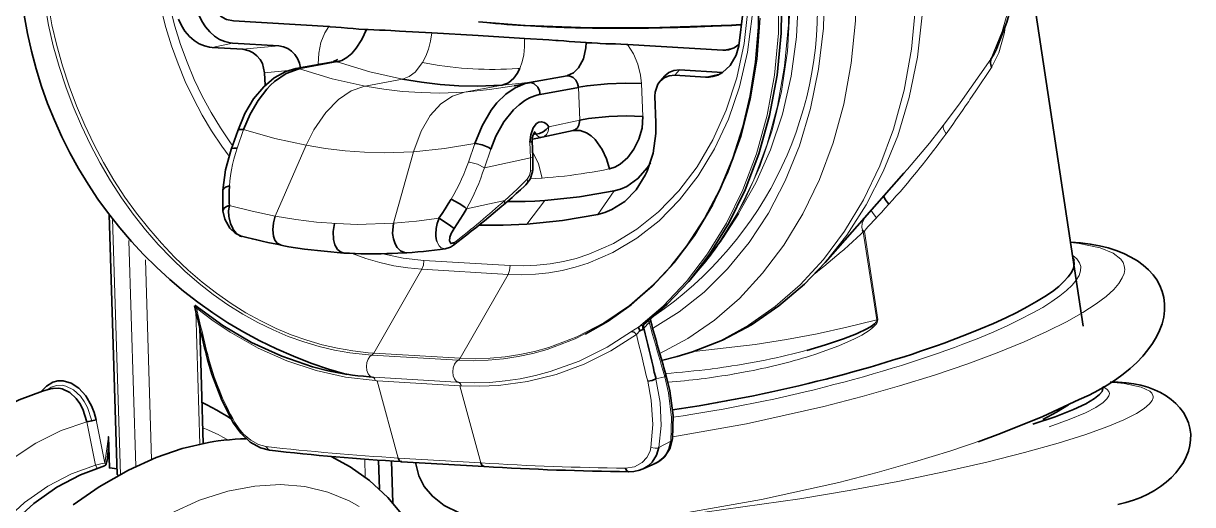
# Model space of a CAD drawing. Extents: x 0 to 174, y 0 to 33.
# Drawn here: x 27.032 to 29.075, y 22.279 to 23.12 of the extents above; entities that cross this region are included whole.
import ezdxf

# ---------------------------------------------------------------- set-up
doc = ezdxf.new("R2010")
doc.units = 0
doc.layers.add('PDF2_형상', color=157, linetype='Continuous', true_color=0x405f80)

msp = doc.modelspace()

# ---------------------------------------------------------------- linework, layer by layer
at = {"layer": 'PDF2_형상', "color": 7, "lineweight": 13}
for points in [[(28.144, 22.5428), (28.1928, 22.5692), (28.2393, 22.6014), (28.2831, 22.6394), (28.3236, 22.6833), (28.3608, 22.7326), (28.394, 22.7872), (28.4228, 22.8468), (28.4467, 22.911), (28.4654, 22.979), (28.4785, 23.0504), (28.4856, 23.1244), (28.4865, 23.2003), (28.4861, 23.2114), (28.591, 23.2339), (28.4217, 27.4062, 0.371242), (27.789, 28.1911), (27.7931, 28.1917), (27.7969, 28.1917)], [(28.1471, 22.5308), (28.1735, 22.5374), (28.1996, 22.5453), (28.2503, 22.5658), (28.299, 22.5924), (28.3454, 22.6249), (28.389, 22.6631), (28.4296, 22.7071), (28.4667, 22.7565), (28.4997, 22.8114), (28.5285, 22.871), (28.5522, 22.9353), (28.5707, 23.0033), (28.5836, 23.0749), (28.5906, 23.149), (28.5914, 23.2249), (28.591, 23.2339), (28.5988, 23.2358), (28.604, 23.2378), (28.4347, 27.4103, 0.277903), (27.9915, 28.1425)], [(28.2106, 22.6879), (28.2471, 22.7356), (28.2797, 22.7885), (28.3079, 22.8464), (28.3314, 22.9089), (28.3494, 22.9753), (28.3619, 23.045), (28.3685, 23.1174), (28.3689, 23.1914), (28.3688, 23.1943), (28.3697, 23.195), (28.3707, 23.1956), (28.2012, 27.3679, 0.237947), (27.8571, 28.0228)], [(28.2608, 22.756), (28.2919, 22.8106), (28.3186, 22.8699), (28.3401, 22.9335), (28.3564, 23.001), (28.3668, 23.0715), (28.3712, 23.1444), (28.3707, 23.1956), (28.3857, 23.2062), (28.2164, 27.3786, 0.238475), (27.8886, 28.0021)], [(27.7854, 22.7372, 0.014819), (27.8731, 22.8103), (27.8728, 22.8063), (27.8708, 22.8029)], [(28.5131, 22.7929), (28.5164, 22.7875), (28.5222, 22.7801), (28.5076, 22.7644), (28.5028, 22.7588), (28.5014, 22.7568), (28.5013, 22.7562), (28.5246, 22.6024), (28.5237, 22.5972), (28.5219, 22.5942), (28.5156, 22.5879), (28.5096, 22.5832), (28.4969, 22.5753), (28.4839, 22.5685), (28.4567, 22.5564), (28.4147, 22.5414), (28.4071, 22.5389, -0.028634), (28.2929, 22.5107), (28.2742, 22.5074), (28.2737, 22.5072, -0.02337), (28.1582, 22.4928)], [(27.4017, 22.4224, -0.068703), (27.3542, 22.5406, -0.002103), (27.3344, 22.6222), (27.3635, 22.6003), (27.3932, 22.5803), (27.4421, 22.5525), (27.4924, 22.5301), (27.5435, 22.5131), (27.5951, 22.5015), (27.6468, 22.4956), (27.6485, 22.4954), (27.65, 22.4954)], [(27.8314, 22.3517, 0.012205), (28.0838, 22.3426), (28.0997, 22.345), (28.1133, 22.3524), (28.1215, 22.3613), (28.1269, 22.3725), (28.1283, 22.3788), (28.1318, 22.4192), (28.129, 22.4617), (28.1228, 22.4946, -0.00267), (28.1033, 22.5761), (28.0586, 22.5474), (28.0117, 22.5242), (27.9631, 22.5062), (27.9129, 22.4939), (27.8619, 22.4871), (27.8297, 22.4857), (27.7974, 22.4865), (27.7958, 22.4867), (27.7943, 22.4867), (27.8314, 22.3517), (27.6871, 22.3603), (27.65, 22.4954), (27.7943, 22.4867)], [(27.3992, 22.4215), (27.3993, 22.4215), (27.3994, 22.4215), (27.4003, 22.4218), (27.4017, 22.4224), (27.409, 22.4111), (27.4169, 22.4021), (27.4296, 22.3913), (27.4426, 22.384), (27.4558, 22.3804, 0.012911), (27.6871, 22.3603)]]:
    msp.add_lwpolyline(points, format="xyb", dxfattribs=at)
at = {"layer": 'PDF2_형상', "color": 7, "lineweight": 35}
for points in [[(27.5971, 22.5065, -0.342168), (27.024, 23.2646), (26.8547, 27.4369), (26.8544, 27.5015), (26.8587, 27.5653), (26.8678, 27.6278), (26.8812, 27.6886), (26.9006, 27.7508), (26.9249, 27.8103), (26.954, 27.8661), (26.984, 27.9129), (27.0176, 27.956), (27.0508, 27.9917), (27.0919, 28.0281), (27.1358, 28.0594), (27.1829, 28.0858), (27.2217, 28.1028), (27.2708, 28.1186), (27.291, 28.1233)], [(27.5661, 28.0844), (27.4156, 28.0935), (27.4072, 28.094), (27.4153, 28.0936), (27.5658, 28.0846, -0.37493), (28.1471, 27.3594), (28.3164, 23.1871), (28.3168, 23.1746), (28.3163, 23.1131), (28.3111, 23.0524), (28.3018, 22.9931), (28.2888, 22.9383), (28.2713, 22.8836), (28.2485, 22.8288), (28.2225, 22.7793), (28.1913, 22.7311), (28.1639, 22.6963), (28.1301, 22.6603), (28.094, 22.6283), (28.0535, 22.5994), (28.0133, 22.5767)], [(27.8471, 23.1207), (27.8568, 23.1197), (27.8667, 23.1189), (27.8764, 23.1181), (27.8863, 23.1174), (27.8961, 23.1167), (27.9058, 23.1161), (27.9081, 23.116), (27.9179, 23.1154), (27.9276, 23.1149), (27.9375, 23.1144), (27.9474, 23.114), (27.9476, 23.114), (27.9771, 23.1129), (27.9869, 23.1126), (27.9968, 23.1124), (28.0067, 23.1121), (28.0165, 23.1119), (28.0264, 23.1118), (28.0362, 23.1117), (28.0443, 23.1117), (28.0556, 23.1115), (28.0654, 23.1115), (28.0753, 23.1115), (28.0851, 23.1115), (28.0949, 23.1115), (28.1047, 23.1117), (28.1146, 23.1117), (28.1244, 23.1118), (28.1343, 23.1119), (28.1442, 23.1122), (28.1483, 23.1122), (28.1622, 23.1126, 0.007688), (28.2694, 23.1167), (28.126, 23.1121), (28.005, 23.1124), (27.9099, 23.1161), (28.0196, 23.1121), (28.1575, 23.1126), (28.2694, 23.1167), (28.2696, 23.1165), (28.1437, 23.1122), (28.0215, 23.1119), (27.9081, 23.116), (27.8272, 23.1228)], [(28.2811, 22.7876), (28.2608, 22.756, -0.03448), (28.2106, 22.6879), (28.1944, 22.669)], [(28.1353, 22.3508), (28.1403, 22.3532), (28.1528, 22.3629), (28.1622, 22.3776), (28.1662, 22.3936), (28.1671, 22.4347), (28.1615, 22.4778), (28.1546, 22.5061, -0.003026), (28.1281, 22.5989)], [(27.6935, 22.354, -0.013402), (27.4626, 22.3739), (27.4621, 22.3739), (27.4617, 22.374), (27.4558, 22.3804)], [(27.6871, 22.3603), (27.6881, 22.3578), (27.6894, 22.3557), (27.6911, 22.3544), (27.6929, 22.3539), (27.8372, 22.3453), (27.8375, 22.3453), (27.8376, 22.3453, 0.011671), (28.089, 22.3364), (28.0879, 22.3367), (28.086, 22.3383), (28.0838, 22.3426)]]:
    msp.add_lwpolyline(points, format="xyb", dxfattribs=at)
for points in [[(28.7329, 23.0767), (28.7501, 23.1221), (28.7639, 23.1721), (28.7736, 23.2276), (28.7781, 23.2842), (28.7778, 23.3297), (28.6085, 27.5022), (28.6081, 27.5114), (28.6025, 27.5675), (28.5921, 27.6226), (28.5757, 27.6806), (28.5572, 27.7293), (28.5336, 27.7783), (28.5082, 27.8211), (28.4858, 27.8529), (28.4614, 27.8829), (28.4349, 27.9108), (28.4081, 27.9353), (28.3665, 27.9665), (28.3371, 27.9844), (28.3064, 27.9999)], [(28.1872, 27.3603), (28.3565, 23.1879), (28.3568, 23.1775), (28.356, 23.1026), (28.3487, 23.0296), (28.3358, 22.9592), (28.3171, 22.8922), (28.2932, 22.8292), (28.2644, 22.7707), (28.2314, 22.7172), (28.1944, 22.669), (28.1567, 22.629), (28.116, 22.5938), (28.1154, 22.5933), (28.1151, 22.5929), (28.1144, 22.5915), (28.114, 22.5879), (28.1146, 22.585)], [(27.5161, 23.0424), (27.5143, 23.0506), (27.5111, 23.0583), (27.5065, 23.0654), (27.5006, 23.0714), (27.4939, 23.076), (27.4867, 23.079), (27.4785, 23.0806), (27.3976, 23.0854), (27.3932, 23.0858), (27.3839, 23.0881), (27.3749, 23.0919), (27.3658, 23.0976), (27.3576, 23.1049), (27.3501, 23.1137), (27.3436, 23.1239), (27.3383, 23.1351), (27.3346, 23.1471), (27.3325, 23.1554), (27.3204, 23.22), (27.3147, 23.2849), (27.3083, 23.4406)], [(27.3308, 23.4454), (27.3374, 23.2835), (27.3421, 23.2279), (27.3515, 23.1728), (27.3546, 23.1622), (27.3592, 23.1525), (27.3649, 23.1439), (27.3717, 23.1365), (27.3792, 23.131), (27.3871, 23.1269), (27.3993, 23.1242), (27.5658, 23.1142), (27.5667, 23.1142), (27.5676, 23.114)], [(28.7781, 23.2886), (28.8837, 22.5907)], [(28.289, 23.255), (28.2906, 23.2165), (28.291, 23.2064), (28.2894, 23.1424), (28.2818, 23.0806), (28.2774, 23.0644), (28.2671, 23.0465), (28.2532, 23.0339), (28.2453, 23.0297), (28.2368, 23.0271), (28.2303, 23.0261), (28.2235, 23.0261), (28.1699, 23.0293), (28.1601, 23.0285), (28.1513, 23.0247), (28.1444, 23.019)], [(27.4544, 23.0117), (27.4535, 23.0333), (27.4497, 23.0496), (27.4456, 23.0569), (27.4401, 23.0633), (27.4336, 23.0685), (27.4265, 23.0721), (27.4157, 23.0746), (27.3619, 23.0778), (27.3575, 23.0782), (27.3482, 23.0804), (27.3392, 23.0843), (27.3303, 23.09), (27.3221, 23.0972), (27.3144, 23.1061), (27.3081, 23.1162), (27.3028, 23.1275)], [(27.9828, 23.0286), (27.9933, 23.0336), (28.0021, 23.0422), (28.0104, 23.0582), (28.0147, 23.0774), (28.0153, 23.0864), (28.0054, 23.0871), (27.9957, 23.0878), (27.9858, 23.0885), (27.976, 23.0892), (27.9662, 23.0899), (27.9622, 23.0901), (27.9503, 23.091), (27.9076, 23.0936), (27.8268, 23.0986), (27.7457, 23.1033), (27.6894, 23.1065), (27.6739, 23.1074), (27.664, 23.1078), (27.6542, 23.1083), (27.6443, 23.1087), (27.6346, 23.1092), (27.6315, 23.1093), (27.6281, 23.1094), (27.6183, 23.11), (27.6085, 23.1107), (27.5986, 23.1115), (27.5875, 23.1125), (27.5778, 23.1133), (27.5679, 23.114), (27.5676, 23.1142)], [(27.6315, 23.1093), (27.6235, 23.0917), (27.6137, 23.0767), (27.6057, 23.0675), (27.5969, 23.0601), (27.5885, 23.0551), (27.58, 23.0525), (27.5769, 23.0531), (27.5738, 23.0529)], [(28.2871, 23.1172), (28.2772, 23.1169), (28.2696, 23.1167)], [(28.0153, 23.0862), (28.0251, 23.0857), (28.0349, 23.0851), (28.0397, 23.0849), (28.0497, 23.0844), (28.0564, 23.0843), (28.0663, 23.0839), (28.0761, 23.0835), (28.0858, 23.0831), (28.0868, 23.0829), (28.0878, 23.0829)], [(28.0876, 23.0829), (28.2542, 23.0729), (28.2592, 23.0729), (28.2642, 23.0736), (28.2737, 23.0772), (28.2822, 23.0832)], [(28.7233, 23.0431), (28.7215, 23.0504), (28.7224, 23.0574), (28.7275, 23.0657), (28.7319, 23.0746), (28.7328, 23.0764)], [(27.3953, 22.8994), (27.4065, 22.9322), (27.419, 22.9622), (27.4343, 22.9879), (27.4519, 23.0092), (27.4704, 23.0249), (27.4903, 23.0356), (27.5081, 23.0408), (27.5113, 23.041), (27.5143, 23.0403), (27.5122, 23.0399), (27.4912, 23.0322), (27.4708, 23.0183), (27.4707, 23.0182)], [(27.5735, 23.0529), (27.5078, 23.0408)], [(27.5496, 23.0485), (27.5472, 23.0486)], [(27.5738, 23.0531), (27.5812, 23.0568)], [(27.6944, 23.0225), (27.7274, 23.0171), (27.7603, 23.0132), (27.7929, 23.011), (27.8256, 23.0104), (27.8683, 23.0119), (27.8793, 23.0163), (27.8889, 23.0244), (27.8947, 23.0322), (27.8994, 23.0411)], [(28.2535, 23.034), (28.1783, 23.0386), (28.1686, 23.0378), (28.1596, 23.034), (28.1528, 23.0283), (28.1443, 23.019), (28.1403, 23.0135), (28.1356, 23), (28.1353, 22.9925), (28.1371, 22.9461), (28.1371, 22.9276), (28.1324, 22.8931), (28.1221, 22.8618), (28.1186, 22.8544), (28.1024, 22.8289), (28.0826, 22.8089), (28.0601, 22.7946), (28.0481, 22.7896), (28.0354, 22.7862), (27.9737, 22.7756), (27.9115, 22.7692), (27.87, 22.7672), (27.8282, 22.7675)], [(28.1118, 23.0146), (28.0831, 23.0153), (28.0526, 23.0143), (28.0168, 23.0108), (28.0017, 23.0082), (28.0003, 23.0147), (27.9971, 23.0207), (27.9925, 23.0253), (27.9856, 23.0285), (27.9819, 23.0285), (27.9162, 23.0164), (27.9201, 23.0163), (27.924, 23.0149), (27.9311, 23.0083), (27.9339, 23.0022), (27.9349, 22.9958)], [(27.4707, 23.0183), (27.4635, 23.0117), (27.4574, 23.0051), (27.4421, 22.9854), (27.4283, 22.9615), (27.4168, 22.9344), (27.4149, 22.9347), (27.4104, 22.9344), (27.4086, 22.934), (27.4069, 22.9329), (27.4065, 22.9322)], [(27.916, 23.0163), (27.9086, 23.0146), (27.8913, 23.0075), (27.8749, 22.9962), (27.8594, 22.9813), (27.8533, 22.9736), (27.8493, 22.9681), (27.8335, 22.9411), (27.821, 22.9101), (27.8226, 22.9101), (27.8338, 22.9079), (27.845, 22.9029), (27.8486, 22.9003), (27.8576, 22.9226), (27.8717, 22.9476), (27.8886, 22.9689), (27.8981, 22.9776), (27.9082, 22.9849), (27.9164, 22.9896), (27.9254, 22.9933), (27.9349, 22.996)], [(27.8893, 23.0108), (27.8989, 23.0126), (27.9086, 23.0147), (27.9128, 23.0156)], [(27.9349, 22.9957), (28.0017, 23.0081)], [(27.9244, 22.9299), (27.9268, 22.9282), (27.9275, 22.9262), (27.9336, 22.9274), (27.94, 22.9303), (27.9456, 22.9343), (27.9499, 22.9393), (27.9464, 22.9439), (27.9421, 22.9467), (27.9374, 22.9479), (27.9326, 22.9474), (27.9282, 22.9449), (27.9228, 22.9376), (27.9183, 22.9254), (27.9169, 22.9122), (27.9199, 22.9131), (27.9207, 22.9135), (27.9208, 22.9139), (27.921, 22.9193), (27.9224, 22.9253), (27.9253, 22.9307)], [(27.9208, 22.9176), (27.9306, 22.9194), (27.9382, 22.9211), (27.9383, 22.9211), (27.9924, 22.9326), (27.9965, 22.9343), (28, 22.9376), (28.0026, 22.9422), (28.004, 22.951), (28.0192, 22.9536), (28.0549, 22.9569), (28.0854, 22.9581), (28.1142, 22.9574), (28.1128, 22.9368), (28.1072, 22.9174), (28.0987, 22.9), (28.0878, 22.8853), (28.0746, 22.8738), (28.0656, 22.8689), (28.056, 22.8657), (28.051, 22.8833), (28.0433, 22.8997), (28.0311, 22.9167), (28.0239, 22.9233), (28.0161, 22.9286), (28.0046, 22.9328), (27.9931, 22.9328), (27.9926, 22.9326)], [(27.4054, 22.9018), (27.4036, 22.9019), (27.3997, 22.9018), (27.3968, 22.901), (27.3957, 22.9003), (27.3953, 22.8994), (27.3854, 22.8639), (27.3808, 22.8282), (27.3812, 22.8296), (27.3821, 22.8311), (27.3853, 22.8336), (27.3921, 22.8358)], [(27.7835, 22.7325), (27.7914, 22.7385), (27.7992, 22.7444), (27.8069, 22.7506), (27.8146, 22.7565), (27.8224, 22.7628), (27.83, 22.7689), (27.8376, 22.7751), (27.8453, 22.7814), (27.8528, 22.7876), (27.8603, 22.7939), (27.8679, 22.8003), (27.8708, 22.8029), (27.8783, 22.8093), (27.8857, 22.8158), (27.8931, 22.8224), (27.9004, 22.8289), (27.9076, 22.8356), (27.9101, 22.8379), (27.9175, 22.8479), (27.9215, 22.8606), (27.9218, 22.864), (27.9222, 22.8739), (27.9221, 22.8838), (27.9219, 22.8865), (27.9208, 22.9139)], [(27.8775, 22.8086), (27.8874, 22.8085), (27.8972, 22.8086), (27.9071, 22.8087), (27.9072, 22.8087), (27.9075, 22.8087), (27.9253, 22.8094), (27.9429, 22.8106), (28.0038, 22.8168), (28.064, 22.8272), (28.0753, 22.8304), (28.0861, 22.835), (28.1058, 22.8487), (28.1226, 22.8682), (28.1275, 22.876)], [(28.5704, 22.8579), (28.4326, 22.7018), (28.3967, 22.6644), (28.3517, 22.6261), (28.3039, 22.5933), (28.2536, 22.5665), (28.2012, 22.5457), (28.1744, 22.5375), (28.1471, 22.5308)], [(27.3808, 22.8282), (27.3806, 22.8183), (27.3804, 22.8085), (27.3804, 22.7986), (27.3807, 22.7922), (27.381, 22.794), (27.3829, 22.7971), (27.3869, 22.8), (27.3918, 22.8018)], [(27.3922, 22.836), (27.3918, 22.8261), (27.3917, 22.8163), (27.3918, 22.8064), (27.3919, 22.8018)], [(28.5439, 22.8037), (28.5378, 22.8121), (28.5357, 22.8163), (28.5353, 22.8181)], [(27.3919, 22.8019), (27.3907, 22.7922), (27.391, 22.7824), (27.3914, 22.78)], [(27.7014, 22.7189), (27.7112, 22.7196), (27.721, 22.7204), (27.7308, 22.7214), (27.7406, 22.7225), (27.7504, 22.7236), (27.7601, 22.7249), (27.7692, 22.7261), (27.7783, 22.729), (27.7836, 22.7325), (27.7846, 22.7337), (27.7854, 22.7372), (27.7787, 22.735), (27.7763, 22.7401), (27.7771, 22.7464), (27.7796, 22.7528), (27.7844, 22.7613), (27.7899, 22.7694), (27.7953, 22.7778), (27.8004, 22.7861), (27.8056, 22.7946), (27.8063, 22.7958)], [(27.7581, 22.7797), (27.7636, 22.7879), (27.769, 22.7961), (27.7743, 22.8044), (27.7792, 22.8125)], [(27.7793, 22.8125), (27.7936, 22.8049), (27.8032, 22.7985), (27.8063, 22.796)], [(27.9075, 22.8087), (27.9089, 22.8087), (27.9071, 22.8087)], [(27.1982, 22.33), (27.1968, 22.3306), (27.1964, 22.331), (27.1961, 22.3317), (27.1822, 22.7862)], [(27.3807, 22.7922), (27.3838, 22.7776), (27.3926, 22.7621), (27.4021, 22.7531), (27.4136, 22.7475)], [(27.3914, 22.7799), (27.3937, 22.7704), (27.3978, 22.7614), (27.3987, 22.7599), (27.4024, 22.755), (27.4099, 22.7489), (27.4133, 22.7475)], [(27.4722, 22.7831), (27.4688, 22.7715), (27.4676, 22.7594), (27.469, 22.7481), (27.4715, 22.7411), (27.4756, 22.7358), (27.4824, 22.7324), (27.4782, 22.7332), (27.4686, 22.7351), (27.4589, 22.7371), (27.4493, 22.7392), (27.4397, 22.7414), (27.4322, 22.7432), (27.4226, 22.7456), (27.4132, 22.7479)], [(27.7844, 22.7613), (27.7783, 22.766), (27.7582, 22.7797), (27.755, 22.7704), (27.7531, 22.7613), (27.7525, 22.7514), (27.7525, 22.7485), (27.7531, 22.7436), (27.7543, 22.7387)], [(27.5758, 22.7701), (27.5731, 22.7564), (27.5738, 22.7422), (27.5762, 22.7328), (27.5806, 22.725), (27.586, 22.7206), (27.5922, 22.7186), (27.6019, 22.7182), (27.6118, 22.7178), (27.6217, 22.7174), (27.6315, 22.7172), (27.6414, 22.7171), (27.6471, 22.7171), (27.6569, 22.7172), (27.6668, 22.7175), (27.6765, 22.7178), (27.6864, 22.7182), (27.6963, 22.7189), (27.7017, 22.7192)], [(27.6789, 22.7706), (27.6772, 22.7528), (27.6786, 22.7433), (27.6815, 22.7347), (27.6853, 22.7282), (27.691, 22.7224), (27.6979, 22.7194), (27.7014, 22.7192)], [(28.4993, 22.7557), (28.4979, 22.7588)], [(28.5013, 22.7562), (28.5003, 22.756), (28.4994, 22.7557)], [(27.5921, 22.7183), (27.5233, 22.7253), (27.496, 22.7296), (27.4868, 22.7313), (27.4824, 22.7324)], [(28.8675, 22.7057), (28.8667, 22.7082), (28.8656, 22.7107)], [(27.3318, 22.6272), (27.3803, 22.5922), (27.4308, 22.5624), (27.4833, 22.5381), (27.5372, 22.5197), (27.5646, 22.5128), (27.5919, 22.5075), (27.5971, 22.5067), (27.6068, 22.5051), (27.6165, 22.504), (27.6264, 22.5031), (27.6363, 22.5022), (27.6415, 22.5018)], [(27.3318, 22.6258), (27.3344, 22.6222), (27.3346, 22.6238)], [(28.1162, 22.5939), (28.1156, 22.5925), (28.1153, 22.5908), (28.116, 22.5871)], [(28.1275, 22.6031), (28.1281, 22.5989), (28.1279, 22.599), (28.1276, 22.599), (28.1272, 22.5987), (28.1256, 22.5971)], [(28.1281, 22.5989), (28.1281, 22.5989)], [(28.4006, 22.5485), (28.4335, 22.5581), (28.4649, 22.5686), (28.4875, 22.5775), (28.5065, 22.5867), (28.5135, 22.5908), (28.5188, 22.595)], [(27.3464, 22.3857), (27.3401, 22.5883)], [(28.0944, 22.5815), (28.0967, 22.5811), (28.0989, 22.58), (28.1033, 22.5761), (28.1093, 22.5826), (28.1144, 22.5851), (28.116, 22.5871), (28.1182, 22.5775), (28.1206, 22.5679), (28.1228, 22.5585), (28.1251, 22.5489), (28.1274, 22.5393), (28.1297, 22.5297), (28.1321, 22.5201), (28.1343, 22.5106), (28.1367, 22.501), (28.1372, 22.499), (28.1307, 22.4958), (28.1228, 22.4946)], [(28.1064, 22.589), (28.1093, 22.5825)], [(27.4621, 22.3738), (27.4463, 22.3779), (27.4285, 22.3882), (27.4117, 22.4037), (27.3992, 22.4215), (27.3789, 22.4614), (27.3611, 22.5069), (27.3535, 22.5324), (27.3513, 22.5426), (27.3515, 22.5421), (27.3528, 22.541), (27.3542, 22.5406)], [(27.0624, 22.476), (27.0722, 22.4861), (27.0835, 22.4929), (27.0924, 22.4953), (27.1015, 22.4954), (27.1157, 22.4914), (27.129, 22.4824), (27.1413, 22.4688), (27.1513, 22.4517), (27.156, 22.4397), (27.1593, 22.4268), (27.1517, 22.4251), (27.1431, 22.4236), (27.1361, 22.4457), (27.1308, 22.4556), (27.1244, 22.4643), (27.1131, 22.475), (27.1, 22.4814), (27.094, 22.4825), (27.0843, 22.4821), (27.0826, 22.4817)], [(26.7932, 22.2661), (26.826, 22.3093), (26.8601, 22.3476), (26.9017, 22.3861), (26.9437, 22.4181), (26.9853, 22.4432), (27.0246, 22.4621), (27.0653, 22.4769), (27.0818, 22.4817)], [(27.0825, 22.4817), (27.0819, 22.4815)], [(28.7958, 22.4193), (28.8347, 22.4324), (28.8668, 22.445), (28.8879, 22.4549), (28.9036, 22.4643), (28.9121, 22.4711), (28.9167, 22.4767), (28.9185, 22.4842), (28.9183, 22.4847), (28.9181, 22.4853)], [(28.9185, 22.4842), (28.9187, 22.4832)], [(27.3953, 22.4286), (27.3869, 22.4339), (27.3786, 22.439), (27.3701, 22.4439), (27.3614, 22.4486), (27.3526, 22.4532), (27.3442, 22.4574)], [(28.7393, 22.4033), (28.8133, 22.4329), (28.8768, 22.4626)], [(28.8133, 22.4279), (28.8371, 22.4407), (28.8578, 22.4532)], [(27.4214, 22.3939), (27.4115, 22.3936), (27.4018, 22.3931), (27.3919, 22.3924), (27.3821, 22.3914), (27.3724, 22.3901), (27.3647, 22.389), (27.3556, 22.3875), (27.3094, 22.3767), (27.2642, 22.3611), (27.2157, 22.3393), (27.1647, 22.3101), (27.119, 22.2786)], [(27.1738, 22.3464), (27.1742, 22.3465), (27.175, 22.3472), (27.1765, 22.3497), (27.1789, 22.3597), (27.1792, 22.3614), (27.1806, 22.3781), (27.1807, 22.3976), (27.1824, 22.3429), (27.1958, 22.3415)], [(28.1149, 22.3412), (28.1367, 22.3513), (28.1442, 22.3556), (28.1507, 22.3613), (28.1558, 22.3679), (28.1597, 22.3754), (28.1633, 22.3897)], [(28.7003, 22.3889), (28.7392, 22.4033)], [(28.1424, 22.3786), (28.1383, 22.3651), (28.1306, 22.3531), (28.1235, 22.3464), (28.1149, 22.3412), (28.1132, 22.3406), (28.1068, 22.3385)], [(27.6985, 22.2558), (27.6688, 22.2915), (27.6368, 22.3213), (27.6032, 22.3451), (27.5697, 22.3632)], [(27.6542, 22.3061), (27.6526, 22.3567)], [(27.6775, 22.2821), (27.6751, 22.3551)], [(27.7172, 22.3525), (27.7229, 22.3293), (27.7324, 22.3108), (27.7467, 22.2935), (27.7672, 22.2775), (27.7933, 22.2646), (27.8218, 22.2558), (27.8604, 22.2489), (27.9115, 22.2447), (27.9775, 22.2444), (28.0604, 22.2494), (28.0793, 22.2511)], [(27.8314, 22.3517), (27.8324, 22.349), (27.8338, 22.3471), (27.8372, 22.3453)], [(27.1739, 22.3464), (27.1319, 22.3311), (27.0906, 22.3093), (27.0503, 22.2807), (27.0114, 22.2456), (26.9749, 22.2038), (26.9411, 22.1557), (26.9111, 22.1017), (26.8856, 22.0426), (26.8649, 21.9793), (26.8608, 21.964)], [(28.089, 22.3361), (28.0987, 22.3368), (28.1083, 22.3389), (28.1131, 22.3407)]]:
    msp.add_lwpolyline(points, dxfattribs=at)
at = {"layer": 'PDF2_형상', "color": 7, "lineweight": 13}
for points in [[(28.6085, 27.5022), (28.6082, 27.5007), (28.6071, 27.4993), (28.6026, 27.4962), (28.7719, 23.3238), (28.604, 23.2378), (28.6049, 23.2093), (28.6024, 23.1342), (28.5939, 23.061), (28.5796, 22.9904), (28.5596, 22.9236), (28.5344, 22.8608), (28.5047, 22.8026), (28.4706, 22.7496), (28.4326, 22.7018)], [(28.2617, 27.3806), (28.431, 23.2082), (28.4317, 23.1851), (28.4296, 23.1115), (28.4214, 23.04), (28.4074, 22.9711), (28.3878, 22.9058), (28.3631, 22.8447), (28.3336, 22.7882), (28.2999, 22.7368), (28.2624, 22.6908), (28.2215, 22.6504), (28.1778, 22.6157), (28.1314, 22.5869)], [(28.2475, 27.3814), (28.4168, 23.209), (28.3979, 23.2086), (28.3899, 23.2075), (28.3857, 23.2062), (28.3864, 23.1681), (28.3829, 23.0967), (28.3733, 23.0276), (28.3581, 22.9614), (28.3372, 22.899), (28.3115, 22.841), (28.2811, 22.7876)], [(28.1151, 22.5931), (28.1064, 22.589), (28.1499, 22.626), (28.1903, 22.6688), (28.2272, 22.7169), (28.2603, 22.7706), (28.2889, 22.829), (28.3126, 22.8922), (28.3312, 22.9593), (28.3442, 23.0297), (28.3513, 23.1028), (28.3521, 23.1776), (28.3518, 23.1868), (28.3565, 23.1879), (28.3688, 23.1943), (28.1994, 27.3668)], [(28.5704, 22.8579), (28.5769, 22.8653), (28.5833, 22.8728), (28.5897, 22.8803), (28.5961, 22.8878), (28.6024, 22.8954), (28.6086, 22.9031), (28.6149, 22.9107), (28.621, 22.9183), (28.6271, 22.9261), (28.6331, 22.9337), (28.6392, 22.9417), (28.6394, 22.9421), (28.6686, 22.9813), (28.7224, 23.0574), (28.7418, 23.1056), (28.7567, 23.1571), (28.7667, 23.2111), (28.7718, 23.2669), (28.7719, 23.3238), (28.7764, 23.3268), (28.7775, 23.3283), (28.7778, 23.3297)], [(27.3976, 22.9065), (27.3942, 22.9114), (27.3765, 22.9374), (27.36, 22.9644), (27.3447, 22.9928), (27.3307, 23.0221), (27.3181, 23.0524), (27.3067, 23.0832), (27.2968, 23.1149), (27.2885, 23.1469), (27.2764, 23.2122), (27.2706, 23.2778), (27.269, 23.3161), (27.2775, 23.3157)], [(27.2706, 23.2778), (27.2629, 23.2779), (27.2546, 23.2776), (27.2604, 23.2111), (27.2726, 23.145), (27.281, 23.1125), (27.2908, 23.0804), (27.3022, 23.049), (27.315, 23.0182), (27.329, 22.9885), (27.3444, 22.9596), (27.361, 22.9319), (27.3786, 22.9054), (27.3915, 22.8878)], [(27.6599, 22.7174), (27.6957, 22.7097), (27.7317, 22.7057), (27.8822, 22.6967), (27.9058, 22.6961), (27.9293, 22.6971), (27.9525, 22.6996), (27.9754, 22.7036), (27.9979, 22.7093), (28.0201, 22.7164), (28.0629, 22.7353), (28.1037, 22.76), (28.1419, 22.7907), (28.1772, 22.8271), (28.209, 22.869), (28.2368, 22.9162), (28.2601, 22.9683), (28.2785, 23.0246), (28.2914, 23.0846), (28.2983, 23.1474), (28.2993, 23.2121), (28.2992, 23.2161), (28.2975, 23.2544), (28.2894, 23.255)], [(28.316, 23.1971), (28.3068, 23.2144), (28.3074, 23.1981), (28.3053, 23.1328), (28.2972, 23.0694), (28.2833, 23.0092), (28.264, 22.9526), (28.2397, 22.9006), (28.2111, 22.8533), (28.1785, 22.8114), (28.1425, 22.775), (28.1035, 22.7443), (28.0621, 22.7196), (28.0185, 22.7007), (27.9961, 22.6936), (27.9732, 22.6879), (27.95, 22.6839), (27.9265, 22.6814), (27.9026, 22.6804), (27.8788, 22.6811), (27.8815, 22.6883), (27.8822, 22.6967)], [(28.319, 23.129), (28.3139, 23.0574), (28.3026, 22.9881), (28.2858, 22.9221), (28.2636, 22.8599), (28.2364, 22.8022), (28.2049, 22.7494), (28.1693, 22.7018), (28.1303, 22.6599), (28.0881, 22.6235), (28.0432, 22.5931), (27.9961, 22.5685), (27.9471, 22.55), (27.9219, 22.5429), (27.8964, 22.5375), (27.8706, 22.5336), (27.8443, 22.5312), (27.8179, 22.5304), (27.7914, 22.5312), (27.7932, 22.5326), (27.7949, 22.5347), (27.6443, 22.5438), (27.6426, 22.5417), (27.6408, 22.5403), (27.6293, 22.5411), (27.6025, 22.5442), (27.5757, 22.5489), (27.5486, 22.5553), (27.5218, 22.5632), (27.4949, 22.5729), (27.4682, 22.5842), (27.4415, 22.5972), (27.4154, 22.6118), (27.3894, 22.6281), (27.3639, 22.646), (27.3389, 22.6656), (27.3144, 22.6867), (27.2907, 22.7094), (27.2676, 22.7336), (27.2453, 22.7593), (27.224, 22.7864), (27.2036, 22.8149), (27.1843, 22.8446), (27.1661, 22.8756), (27.1492, 22.9075), (27.1335, 22.9406), (27.1192, 22.9744), (27.1061, 23.0092), (27.0946, 23.0444), (27.0844, 23.0804), (27.076, 23.1168), (27.0635, 23.1903)], [(27.0693, 23.1911), (27.0817, 23.1176), (27.0903, 23.0814), (27.1003, 23.0456), (27.1118, 23.0103), (27.1249, 22.9757), (27.1392, 22.9418), (27.1549, 22.9089), (27.1718, 22.8769), (27.19, 22.8461), (27.2093, 22.8165), (27.2297, 22.7882), (27.251, 22.7613), (27.2733, 22.7356), (27.2962, 22.7115), (27.3201, 22.6887), (27.3444, 22.6678), (27.3694, 22.6483), (27.3949, 22.6306), (27.4208, 22.6143), (27.4469, 22.5999), (27.4736, 22.5869), (27.5001, 22.5758), (27.5271, 22.5663), (27.5539, 22.5583), (27.5808, 22.5521), (27.6076, 22.5475), (27.6344, 22.5444), (27.6443, 22.5438), (27.7282, 22.6901), (27.8788, 22.6811), (27.7949, 22.5347), (27.8214, 22.5339), (27.8478, 22.5347), (27.8738, 22.5371), (27.8996, 22.541), (27.9251, 22.5465), (27.9503, 22.5535), (27.9992, 22.5721), (28.0462, 22.5965), (28.0908, 22.6271), (28.1329, 22.6633), (28.1542, 22.6851)], [(27.5472, 23.0481), (27.5472, 23.0486), (27.5481, 23.0681), (27.5519, 23.0865), (27.5587, 23.1032), (27.5658, 23.1142)], [(27.7292, 23.0514), (27.7351, 23.0628), (27.7399, 23.075), (27.7435, 23.089), (27.7457, 23.1033)], [(28.2871, 23.1172), (28.2772, 23.1169), (28.2696, 23.1167)], [(28.6857, 22.9867), (28.6961, 23.0022), (28.7233, 23.0431), (28.736, 23.0685), (28.7454, 23.1018), (28.7458, 23.1039), (28.7475, 23.1135), (28.7478, 23.115)], [(28.7444, 23.1056), (28.7458, 23.1039)], [(27.3619, 23.0778), (27.3976, 23.0854)], [(27.6944, 23.0225), (27.7058, 23.0268), (27.7164, 23.0349), (27.7292, 23.0514), (27.7389, 23.0496), (27.7486, 23.0481), (27.7583, 23.0465), (27.7681, 23.0451), (27.7779, 23.044), (27.7876, 23.0429), (27.7975, 23.0419), (27.8072, 23.0412), (27.8171, 23.0406), (27.8269, 23.0401), (27.8368, 23.0399), (27.8465, 23.0396), (27.8564, 23.0396), (27.8662, 23.0397), (27.8761, 23.0399), (27.886, 23.0403), (27.8958, 23.0408), (27.8994, 23.0411), (27.9036, 23.0526), (27.9064, 23.0651), (27.9078, 23.0792), (27.9076, 23.0936)], [(28.0876, 23.0829), (28.0981, 23.0667), (28.1057, 23.0488), (28.1104, 23.0294), (28.1118, 23.0146), (28.1142, 22.9574)], [(27.4157, 23.0746), (27.4785, 23.0806)], [(28.2736, 23.0771), (28.2542, 23.0729)], [(27.7582, 22.7797), (27.7186, 22.7743), (27.6789, 22.7706), (27.7135, 22.8954), (27.6621, 22.8937), (27.6282, 22.8946), (27.5943, 22.8971), (27.5601, 22.9011), (27.526, 22.9068), (27.5396, 22.934), (27.5604, 22.9643), (27.5825, 22.9869), (27.605, 23.0019), (27.6268, 23.0099), (27.6289, 23.0103), (27.5714, 23.0233), (27.5143, 23.0403), (27.58, 23.0525), (27.6371, 23.0354), (27.6944, 23.0225), (27.6289, 23.0103), (27.6618, 23.0049), (27.6946, 23.0011), (27.7272, 22.9989), (27.7599, 22.9982), (27.8025, 22.9999), (27.8683, 23.0119), (27.8979, 23.0146), (27.9274, 23.0185)], [(27.4535, 23.0333), (27.4947, 23.0374)], [(28.1783, 23.0386), (28.1699, 23.0293)], [(28.2235, 23.0261), (28.2494, 23.0317)], [(27.8893, 23.0108), (27.8461, 23.0042), (27.8025, 22.9999), (27.7815, 22.9928), (27.7615, 22.9792), (27.7429, 22.9588), (27.7268, 22.9314), (27.714, 22.8974), (27.7135, 22.8954), (27.7675, 22.9011), (27.821, 22.9101), (27.8096, 22.8774)], [(27.9224, 22.9253), (27.9249, 22.9258), (27.9275, 22.9262), (27.93, 22.9236), (27.9328, 22.9218), (27.9356, 22.921), (27.9383, 22.9211), (27.9425, 22.9228), (27.946, 22.926), (27.9486, 22.9307), (27.9499, 22.9393), (28.004, 22.951), (28.0017, 23.0082)], [(28.5224, 22.7803), (28.5243, 22.7825), (28.5311, 22.7897), (28.5378, 22.7969), (28.5439, 22.8037), (28.5506, 22.811), (28.5571, 22.8183), (28.5636, 22.8258), (28.57, 22.8332), (28.5764, 22.8407), (28.5826, 22.8483), (28.589, 22.8558), (28.5951, 22.8635), (28.5961, 22.8647), (28.6024, 22.8724), (28.6085, 22.8801), (28.6103, 22.8824), (28.6163, 22.8901), (28.6222, 22.8979), (28.6282, 22.9058), (28.6342, 22.9138), (28.64, 22.9217), (28.6433, 22.9264), (28.6439, 22.9269), (28.6499, 22.9351), (28.6556, 22.9432), (28.6613, 22.9512), (28.6668, 22.9593), (28.6725, 22.9674), (28.6781, 22.9756), (28.6836, 22.9836), (28.6856, 22.9867)], [(28.6439, 22.9269), (28.6396, 22.935), (28.6387, 22.9387), (28.6394, 22.9421)], [(27.3918, 22.8018), (27.4319, 22.7915), (27.4722, 22.7831), (27.526, 22.9068), (27.4713, 22.9189), (27.4168, 22.9344), (27.4054, 22.9018)], [(27.3958, 22.9003), (27.3926, 22.891), (27.3899, 22.8815), (27.3874, 22.8719), (27.3854, 22.8624), (27.3836, 22.8526), (27.3824, 22.8429), (27.3814, 22.8332), (27.3812, 22.8296)], [(27.4056, 22.9018), (27.4024, 22.8924), (27.3997, 22.8829), (27.3974, 22.8735), (27.3954, 22.8637), (27.3937, 22.854), (27.3926, 22.8443), (27.3919, 22.8358)], [(27.8486, 22.9003), (27.8374, 22.8675), (27.8254, 22.874), (27.8114, 22.8774), (27.8096, 22.8774), (27.8087, 22.8747), (27.8053, 22.8656), (27.8015, 22.8564), (27.7976, 22.8474), (27.7935, 22.8385), (27.789, 22.8297), (27.7843, 22.821), (27.7793, 22.8125)], [(27.9124, 22.8478), (27.9088, 22.8442), (27.9017, 22.8372), (27.8946, 22.8304), (27.8875, 22.8236), (27.8803, 22.8169), (27.8731, 22.8103), (27.8063, 22.796), (27.811, 22.8046), (27.8156, 22.8133), (27.8197, 22.8221), (27.8238, 22.8311), (27.8276, 22.8401), (27.8311, 22.8494), (27.8344, 22.8586), (27.8374, 22.8675), (27.9181, 22.8847), (27.9169, 22.9122)], [(27.9219, 22.8865), (27.9218, 22.8861), (27.921, 22.8856), (27.9181, 22.8847), (27.9182, 22.8733), (27.9179, 22.8619), (27.9208, 22.8629), (27.9215, 22.8635), (27.9218, 22.864)], [(27.9381, 22.8494), (27.9322, 22.8747), (27.9217, 22.896)], [(27.9179, 22.8619), (27.9161, 22.854), (27.9124, 22.8478), (27.9126, 22.8438), (27.9118, 22.8401), (27.9101, 22.8379)], [(27.9178, 22.8483), (27.9275, 22.8487), (27.9374, 22.8494), (27.9381, 22.8494), (27.9479, 22.8503), (27.9576, 22.8511), (27.9675, 22.8521), (27.9772, 22.8531), (27.9871, 22.8543), (27.9968, 22.8556), (28.0065, 22.8569), (28.0163, 22.8585), (28.026, 22.86), (28.0357, 22.8618), (28.0453, 22.8636), (28.055, 22.8656), (28.056, 22.8657)], [(28.064, 22.8272), (28.0354, 22.7862)], [(27.9429, 22.8106), (27.9115, 22.7692)], [(27.1879, 22.7781), (27.2015, 22.3318)], [(27.4722, 22.7831), (27.5081, 22.7771), (27.5439, 22.7726), (27.5796, 22.7699), (27.6151, 22.7687), (27.6789, 22.7706)], [(28.5014, 22.7568), (28.4979, 22.7588), (28.4968, 22.7639), (28.4976, 22.7708), (28.5014, 22.7797)], [(28.204, 22.5467), (28.3107, 22.5587), (28.365, 22.5674), (28.4186, 22.5775), (28.4704, 22.5888), (28.5206, 22.6013), (28.5228, 22.6019), (28.4994, 22.7557), (28.495, 22.7515), (28.4879, 22.7449), (28.4807, 22.7382), (28.4733, 22.7315), (28.466, 22.725), (28.4622, 22.7217), (28.4608, 22.7204), (28.4533, 22.714), (28.4458, 22.7076), (28.4383, 22.7014), (28.4307, 22.6951), (28.4229, 22.689), (28.4153, 22.6829)], [(27.2285, 22.3456), (27.2164, 22.7407)], [(27.7692, 22.7261), (27.7621, 22.7275), (27.7582, 22.731), (27.7543, 22.7387)], [(28.1665, 22.3975), (28.2953, 22.4201), (28.4307, 22.4504), (28.4976, 22.4678), (28.5628, 22.4864), (28.6239, 22.5054), (28.6818, 22.525), (28.7333, 22.5442), (28.7806, 22.5635), (28.8201, 22.5814), (28.8553, 22.599), (28.8829, 22.6147), (28.9064, 22.6299), (28.9235, 22.6428), (28.9369, 22.6551), (28.9458, 22.6653), (28.9519, 22.675), (28.955, 22.6829), (28.9561, 22.6899), (28.9554, 22.6963), (28.9532, 22.7022), (28.9494, 22.7078), (28.9362, 22.7182), (28.9132, 22.7276), (28.8767, 22.7353), (28.8617, 22.7371)], [(27.6064, 22.7179), (27.6306, 22.7092), (27.6549, 22.7019), (27.6792, 22.6964), (27.7035, 22.6925), (27.7282, 22.6901), (27.731, 22.6974), (27.7317, 22.7057)], [(27.2453, 22.7069), (27.256, 22.3578)], [(27.3403, 22.3844), (27.3332, 22.6174)], [(28.116, 22.5871), (28.1256, 22.5971), (28.1282, 22.5876), (28.1308, 22.5782), (28.1336, 22.5687), (28.1363, 22.5593), (28.1389, 22.5499), (28.1417, 22.5403), (28.1444, 22.5308), (28.1471, 22.5214), (28.1499, 22.5119), (28.1526, 22.5025), (28.1526, 22.5024)], [(28.1249, 22.6008), (28.125, 22.599), (28.1256, 22.5971)], [(28.5188, 22.595), (28.5217, 22.5981), (28.5225, 22.5997), (28.5228, 22.6019), (28.5236, 22.6021), (28.5246, 22.6024)], [(27.7974, 22.4865), (27.7965, 22.4889), (27.7953, 22.4908), (27.7921, 22.4928), (27.7889, 22.4931), (27.6446, 22.5017), (27.6415, 22.5018), (27.6376, 22.5038), (27.6344, 22.5075), (27.6322, 22.5132), (27.6315, 22.5201), (27.6322, 22.5272), (27.6344, 22.5333), (27.6374, 22.5378), (27.6408, 22.5403), (27.7914, 22.5312), (27.7879, 22.5287), (27.785, 22.5243), (27.7829, 22.5182), (27.7821, 22.5111), (27.7829, 22.5042), (27.785, 22.4985), (27.7882, 22.4946), (27.7921, 22.4928), (27.8194, 22.4919), (27.8467, 22.4926), (27.8735, 22.495), (27.9001, 22.4989), (27.9265, 22.5043), (27.9525, 22.5113), (28.0032, 22.5297), (28.0521, 22.5542), (28.0944, 22.5815), (28.0979, 22.5839), (28.1064, 22.5889)], [(28.5135, 22.5908), (28.5156, 22.5879)], [(28.154, 22.5082), (28.1638, 22.5089), (28.1736, 22.5097), (28.1835, 22.5106), (28.1932, 22.5114), (28.2031, 22.5125), (28.2128, 22.5135), (28.2225, 22.5147), (28.2324, 22.5158), (28.2356, 22.5163), (28.2453, 22.5176), (28.255, 22.519), (28.2647, 22.5204), (28.2674, 22.5208), (28.27, 22.5213), (28.2797, 22.5228), (28.2894, 22.5243), (28.299, 22.526), (28.3087, 22.5278), (28.3185, 22.5296), (28.3281, 22.5315), (28.3378, 22.5335), (28.3474, 22.5356), (28.3569, 22.5378), (28.3665, 22.54), (28.3761, 22.5422), (28.3857, 22.5446), (28.3951, 22.5471), (28.3969, 22.5476), (28.4006, 22.5486)], [(27.6468, 22.4956), (27.646, 22.4979), (27.6447, 22.4999), (27.6432, 22.5012), (27.6415, 22.5018)], [(28.0782, 22.251), (28.2224, 22.2657), (28.3885, 22.2892), (28.4747, 22.3036), (28.5596, 22.3194), (28.6399, 22.336), (28.7154, 22.3532), (28.7811, 22.3699), (28.84, 22.3864), (28.8867, 22.4011), (28.9264, 22.4154), (28.9544, 22.4272), (28.9767, 22.4383), (28.9903, 22.4469), (28.9996, 22.4549), (29.0039, 22.4607), (29.0057, 22.4656), (29.0058, 22.4676), (29.0054, 22.4696), (29.0035, 22.4735), (28.9997, 22.4772), (28.985, 22.4842), (28.9554, 22.4903), (28.9304, 22.4929)], [(28.1283, 22.3788), (28.1358, 22.3774), (28.1394, 22.3776), (28.1424, 22.3786), (28.146, 22.4172), (28.1443, 22.4576), (28.1372, 22.499), (28.1526, 22.5022), (28.1543, 22.5043), (28.1546, 22.5061)], [(28.1424, 22.3786), (28.1633, 22.3897), (28.1644, 22.431), (28.1593, 22.474), (28.1526, 22.5022)], [(27.1517, 22.4251), (27.144, 22.4488), (27.1385, 22.459), (27.1318, 22.4682), (27.1197, 22.4793), (27.106, 22.4861), (27.0996, 22.4874), (27.0899, 22.4869), (27.0807, 22.4839), (27.0735, 22.4793)], [(28.8242, 22.4149), (28.859, 22.4274), (28.8874, 22.4393), (28.9054, 22.4486), (28.9185, 22.4574), (28.9251, 22.4638), (28.9285, 22.4689), (28.929, 22.471), (28.9293, 22.4731), (28.929, 22.475), (28.9283, 22.4768), (28.9257, 22.4803), (28.9179, 22.4853)], [(26.8911, 22.2321), (26.9285, 22.2804), (26.9685, 22.3224), (27.0106, 22.3576), (27.0539, 22.3863), (27.0983, 22.4082), (27.1431, 22.4236), (27.1579, 22.3481), (27.116, 22.3328), (27.0746, 22.311), (27.0343, 22.2824), (26.9954, 22.2472)], [(27.1593, 22.4268), (27.1742, 22.3513), (27.1676, 22.3499), (27.1579, 22.3481), (27.1607, 22.3424)], [(27.3894, 22.3921), (27.3808, 22.3968), (27.3721, 22.4014), (27.3632, 22.4056), (27.3542, 22.4096), (27.3456, 22.4131)], [(27.1765, 22.3499), (27.1742, 22.3513), (27.1807, 22.3976)], [(28.0796, 22.2511), (28.1931, 22.2653), (28.3214, 22.2878), (28.4568, 22.3178), (28.5237, 22.3351), (28.589, 22.3536), (28.6506, 22.3726), (28.7086, 22.3922), (28.7393, 22.4033)], [(28.1633, 22.3899), (28.1662, 22.3936)], [(27.6283, 22.3585), (27.6293, 22.3271)], [(27.6189, 22.2758), (27.6013, 22.2856), (27.564, 22.3008), (27.524, 22.3103), (27.4814, 22.3139), (27.4364, 22.3114), (27.389, 22.3022), (27.3397, 22.2864), (27.2889, 22.2632)]]:
    msp.add_lwpolyline(points, dxfattribs=at)
at = {"layer": 'PDF2_형상', "color": 7, "lineweight": 35}
msp.add_lwpolyline([(28.2694, 23.1168), (28.2772, 23.1171), (28.2871, 23.1174), (28.2772, 23.1171)], close=True, dxfattribs=at)
at = {"layer": 'PDF2_형상', "color": 7, "lineweight": 13}
msp.add_arc((27.7667, 23.1483), 0.6529, 304.1879, 5.3397, dxfattribs=at)
at = {"layer": 'PDF2_형상', "color": 7, "lineweight": 35}
msp.add_arc((41.3862, 25.9798), 14.4497, 193.41853, 193.76075, dxfattribs=at)
for centre, major_axis, ratio, start_param, end_param in [((28.78, 22.5835), (0.2433, 0.0627), 0.580991, 4.9681, 7.367588), ((28.3489, 22.5862), (0.5186, 0.1195), 0.198232, 4.307378, 6.283466), ((28.9182, 22.3836), (0.1521, 0.0271), 0.697268, 4.758344, 7.650243)]:
    msp.add_ellipse(centre, major_axis=major_axis, ratio=ratio, start_param=start_param, end_param=end_param, dxfattribs=at)
at = {"layer": 'PDF2_형상', "color": 7, "lineweight": 13}
msp.add_ellipse((28.3494, 22.5752), major_axis=(0.5294, 0.1215), ratio=0.198146, start_param=4.316095, end_param=6.469264, dxfattribs=at)

doc.saveas('drawing.dxf')
